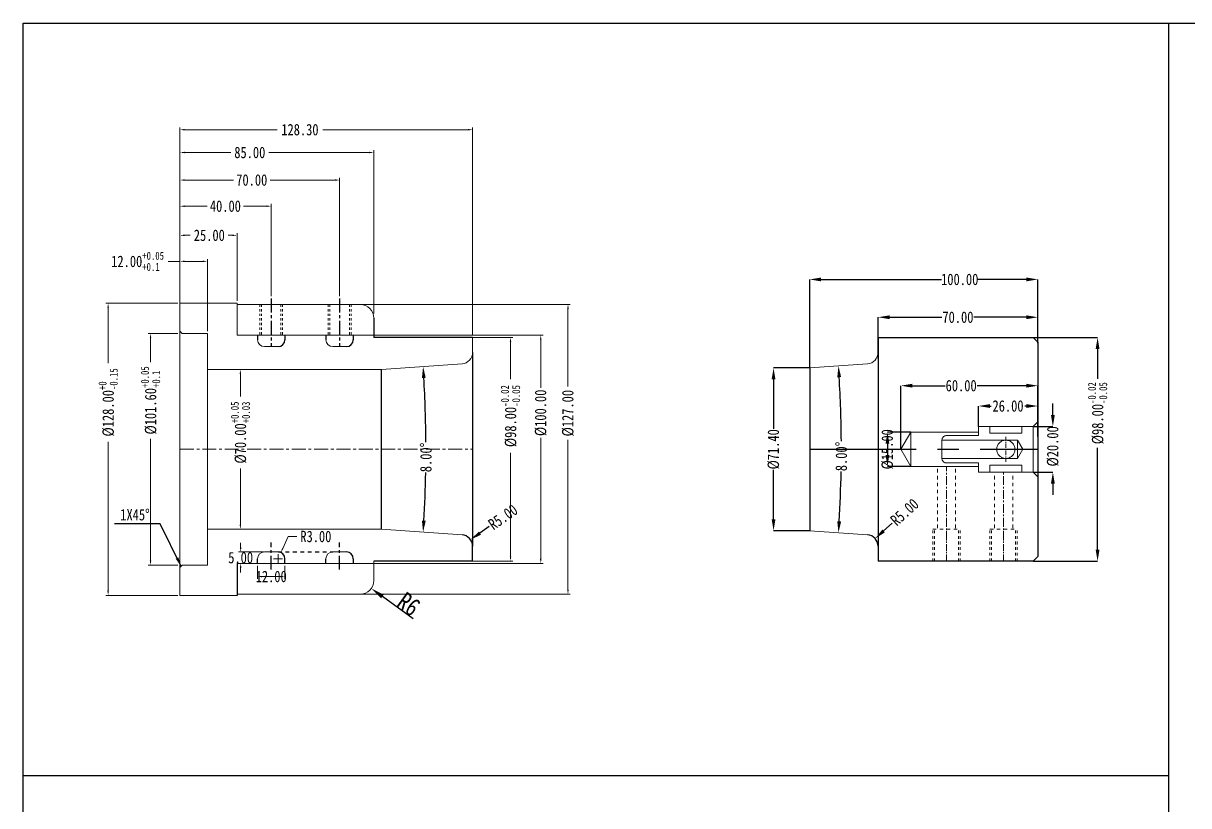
# Model space of a CAD drawing. Header units: millimetres. Extents: x -2895 to -298, y -11750 to -2997.
# Drawn here: x -2190 to -1679, y -5151 to -4808 of the extents above; entities that cross this region are included whole.
import ezdxf

# ---------------------------------------------------------------- set-up
doc = ezdxf.new("R2010")
doc.units = ezdxf.units.MM
doc.header["$LTSCALE"] = 16.335
doc.header["$PDMODE"] = 3
doc.header["$PDSIZE"] = 0.3125
for name, pattern in [('CENTER', [0.6, 0.375, -0.075, 0.075, -0.075]), ('HIDDEN', [0.2, 0.1, -0.1]), ('HIDDENX2', [0.75, 0.5, -0.25])]:
    doc.linetypes.add(name, pattern=pattern)
doc.layers.get('0').update_dxf_attribs({"linetype": 'CONTINUOUS'})
doc.layers.get('Defpoints').update_dxf_attribs({"linetype": 'CONTINUOUS'})
for name, color, linetype, lineweight in [('cool', 153, 'HIDDEN', 9), ('screw', 33, 'CONTINUOUS', 13), ('虚线', 6, 'HIDDENX2', 13)]:
    doc.layers.add(name, color=color, linetype=linetype, lineweight=lineweight)
doc.layers.add('DEFAULT_2', color=8, linetype='HIDDEN')
doc.styles.get("Standard").update_dxf_attribs({"font": 'txt', "width": 0.8})
doc.dimstyles.new('ISO-25', dxfattribs={"dimtxt": 8, "dimasz": 6, "dimexe": 0, "dimexo": 0, "dimgap": 0, "dimtad": 1, "dimdsep": 46, "dimtxsty": 'Standard', "dimcen": 0, "dimclrd": 4, "dimclre": 4, "dimclrt": 6, "dimazin": 0, "dimtfac": 1, "dimtofl": 0, "dimtmove": 0, "dimatfit": 3, "dimfxl": 0, "dimarcsym": 0})
doc.dimstyles.get("Standard").update_dxf_attribs({"dimtxt": 0.15625, "dimasz": 0.1875, "dimexe": 0.125, "dimexo": 0.0625, "dimtad": 0, "dimtih": 1, "dimtoh": 1, "dimdsep": 46, "dimtxsty": 'Standard', "dimcen": 0.09, "dimadec": 0, "dimazin": 0, "dimtp": 0.01, "dimtm": 0.01, "dimtfac": 1, "dimtofl": 0, "dimtmove": 0, "dimatfit": 3, "dimfxl": 0, "dimtolj": 1, "dimarcsym": 0})
doc.dimstyles.new('STANDARD$0', dxfattribs={"dimscale": 2, "dimtxt": 3, "dimasz": 3, "dimexe": 1.25, "dimexo": 0.625, "dimgap": 0.5, "dimtad": 0, "dimdsep": 46, "dimlunit": 6, "dimtxsty": 'Standard', "dimblk": 'CLOSEDBLANK', "dimcen": 0, "dimclrt": 2, "dimazin": 2, "dimtfac": 2, "dimtmove": 1, "dimatfit": 3, "dimfxl": 0, "dimtolj": 1, "dimtzin": 0, "dimarcsym": 0})

# ---------------------------------------------------------------- blocks, each defined once
blk = doc.blocks.new('*D1796')
at = {"color": 4, "linetype": 'Continuous', "lineweight": -2}
for p, q in [((-1815.31, -4954.61), (-1815.31, -4936.52)), ((-1810.31, -4936.52), (-1787.31, -4936.52)), ((-1750.31, -4936.52), (-1773.31, -4936.52)), ((-1745.31, -4947.88), (-1745.31, -4936.52))]:
    blk.add_line(p, q, dxfattribs=at)
at = {"color": 4}
for points in [[(-1810.31, -4935.68), (-1810.31, -4937.35), (-1815.31, -4936.52)], [(-1750.31, -4935.68), (-1750.31, -4937.35), (-1745.31, -4936.52)]]:
    blk.add_solid(points, dxfattribs=at)
at = {"layer": 'Defpoints', "color": 0}
for p in [(-1815.31, -4936.52), (-1745.31, -4947.88), (-1815.31, -4954.61)]:
    blk.add_point(p, dxfattribs=at)
at = {"color": 6, "insert": (-1780.31, -4936.52), "char_height": 5, "attachment_point": 5}
blk.add_mtext('\\A1;70.00', dxfattribs=at)
blk = doc.blocks.new('*D1797')
at = {"color": 4, "linetype": 'Continuous', "lineweight": -2}
for p, q in [((-1845.31, -4958.68), (-1845.31, -4919.94)), ((-1840.31, -4919.94), (-1787.52, -4919.94)), ((-1750.31, -4919.94), (-1771.52, -4919.94)), ((-1745.31, -4947.88), (-1745.31, -4919.94))]:
    blk.add_line(p, q, dxfattribs=at)
at = {"color": 4}
for points in [[(-1840.31, -4919.1), (-1840.31, -4920.77), (-1845.31, -4919.94)], [(-1750.31, -4919.1), (-1750.31, -4920.77), (-1745.31, -4919.94)]]:
    blk.add_solid(points, dxfattribs=at)
at = {"layer": 'Defpoints', "color": 0}
for p in [(-1845.31, -4919.94), (-1745.31, -4947.88), (-1845.31, -4958.68)]:
    blk.add_point(p, dxfattribs=at)
at = {"color": 6, "insert": (-1779.52, -4919.94), "char_height": 5, "attachment_point": 5}
blk.add_mtext('\\A1;100.00', dxfattribs=at)
blk = doc.blocks.new('*D1798')
at = {"color": 4, "linetype": 'Continuous', "lineweight": -2}
for p, q in [((-1747.31, -4945.38), (-1719.09, -4945.38)), ((-1719.09, -4950.38), (-1719.09, -4963.44)), ((-1719.09, -5038.38), (-1719.09, -4993.71)), ((-1747.31, -5043.38), (-1719.09, -5043.38))]:
    blk.add_line(p, q, dxfattribs=at)
at = {"color": 4}
for points in [[(-1719.92, -4950.38), (-1718.26, -4950.38), (-1719.09, -4945.38)], [(-1719.92, -5038.38), (-1718.26, -5038.38), (-1719.09, -5043.38)]]:
    blk.add_solid(points, dxfattribs=at)
at = {"layer": 'Defpoints', "color": 0}
for p in [(-1747.31, -4945.38), (-1747.31, -5043.38), (-1719.09, -5043.38)]:
    blk.add_point(p, dxfattribs=at)
at = {"color": 6, "insert": (-1719.09, -4978.57), "char_height": 5, "attachment_point": 5, "rotation": 90}
blk.add_mtext('\\A1;%%C98.00{\\H0.7x;\\S-0.02^ -0.05;}', dxfattribs=at)
blk = doc.blocks.new('*D1799')
at = {"color": 4, "lineweight": -2}
for p, q in [((-1771.31, -4984.38), (-1771.31, -4975.42)), ((-1766.31, -4975.42), (-1765.68, -4975.42)), ((-1750.31, -4975.42), (-1751.01, -4975.42)), ((-1745.31, -4982.38), (-1745.31, -4975.42))]:
    blk.add_line(p, q, dxfattribs=at)
at = {"color": 4}
for points in [[(-1766.31, -4974.59), (-1766.31, -4976.25), (-1771.31, -4975.42)], [(-1750.31, -4974.59), (-1750.31, -4976.25), (-1745.31, -4975.42)]]:
    blk.add_solid(points, dxfattribs=at)
at = {"layer": 'Defpoints', "color": 0}
for p in [(-1771.31, -4975.42), (-1771.31, -4984.38), (-1745.31, -4982.38)]:
    blk.add_point(p, dxfattribs=at)
at = {"color": 6, "insert": (-1758.35, -4975.42), "char_height": 5, "attachment_point": 5}
blk.add_mtext('\\A1;26.00', dxfattribs=at)
blk = doc.blocks.new('*D1800')
at = {"color": 4, "lineweight": -2}
for p, q in [((-1800.98, -4986.88), (-1811.22, -4986.88)), ((-1811.22, -4991.88), (-1811.22, -4996.88)), ((-1800.98, -5001.88), (-1811.22, -5001.88))]:
    blk.add_line(p, q, dxfattribs=at)
at = {"color": 4}
for points in [[(-1812.05, -4991.88), (-1810.39, -4991.88), (-1811.22, -4986.88)], [(-1812.05, -4996.88), (-1810.39, -4996.88), (-1811.22, -5001.88)]]:
    blk.add_solid(points, dxfattribs=at)
at = {"layer": 'Defpoints', "color": 0}
for p in [(-1800.98, -4986.88), (-1811.22, -5001.88), (-1800.98, -5001.88)]:
    blk.add_point(p, dxfattribs=at)
at = {"color": 6, "insert": (-1811.22, -4994.38), "char_height": 5, "attachment_point": 5, "rotation": 90}
blk.add_mtext('\\A1;%%c15.00', dxfattribs=at)
blk = doc.blocks.new('*D1801')
at = {"color": 4, "lineweight": -2}
for p, q in [((-1805.31, -4994.38), (-1805.31, -4966.5)), ((-1800.31, -4966.5), (-1785.9, -4966.5)), ((-1750.31, -4966.5), (-1771.9, -4966.5)), ((-1745.31, -4988.71), (-1745.31, -4966.5))]:
    blk.add_line(p, q, dxfattribs=at)
at = {"color": 4}
for points in [[(-1800.31, -4965.67), (-1800.31, -4967.34), (-1805.31, -4966.5)], [(-1750.31, -4965.67), (-1750.31, -4967.34), (-1745.31, -4966.5)]]:
    blk.add_solid(points, dxfattribs=at)
at = {"layer": 'Defpoints', "color": 0}
for p in [(-1805.31, -4966.5), (-1745.31, -4988.71), (-1805.31, -4994.38)]:
    blk.add_point(p, dxfattribs=at)
at = {"color": 6, "insert": (-1778.9, -4966.5), "char_height": 5, "attachment_point": 5}
blk.add_mtext('\\A1;60.00', dxfattribs=at)
blk = doc.blocks.new('*D1883')
at = {"color": 4, "lineweight": -2}
for p, q in [((-1738.69, -4979.38), (-1738.69, -4974.38)), ((-1747.31, -4984.38), (-1738.69, -4984.38)), ((-1747.31, -5004.38), (-1738.69, -5004.38)), ((-1738.69, -5009.38), (-1738.69, -5014.38))]:
    blk.add_line(p, q, dxfattribs=at)
at = {"color": 4}
for points in [[(-1739.52, -4979.38), (-1737.85, -4979.38), (-1738.69, -4984.38)], [(-1739.52, -5009.38), (-1737.85, -5009.38), (-1738.69, -5004.38)]]:
    blk.add_solid(points, dxfattribs=at)
at = {"layer": 'Defpoints', "color": 0}
for p in [(-1747.31, -4984.38), (-1747.31, -5004.38), (-1738.69, -5004.38)]:
    blk.add_point(p, dxfattribs=at)
at = {"color": 6, "insert": (-1738.69, -4993.09), "char_height": 5, "attachment_point": 5, "rotation": 90}
blk.add_mtext('\\A1;%%c20.00', dxfattribs=at)
blk = doc.blocks.new('*D1802')
at = {"color": 1, "lineweight": 0}
for p, q in [((-2122.39, -4943.58), (-2135.3, -4943.58)), ((-2122.39, -5045.18), (-2135.3, -5045.18))]:
    blk.add_line(p, q, dxfattribs=at)
at = {"color": 0, "lineweight": 0}
for p, q in [((-2134.3, -4945.58), (-2134.3, -4956.14)), ((-2134.3, -5043.18), (-2134.3, -4989.74))]:
    blk.add_line(p, q, dxfattribs=at)
at = {"color": 0}
for points in [[(-2134.64, -4945.58), (-2133.97, -4945.58), (-2134.3, -4943.58)], [(-2134.64, -5043.18), (-2133.97, -5043.18), (-2134.3, -5045.18)]]:
    blk.add_solid(points, dxfattribs=at)
at = {"layer": 'Defpoints', "color": 0}
for p in [(-2121.39, -4943.58), (-2134.3, -5045.18), (-2121.39, -5045.18)]:
    blk.add_point(p, dxfattribs=at)
at = {"color": 0, "lineweight": 0, "insert": (-2134.3, -4972.94), "char_height": 5, "attachment_point": 5, "rotation": 90}
blk.add_mtext('\\A1;%%C101.60{\\H0.7x;\\S+0.05^ +0.1;}', dxfattribs=at)
blk = doc.blocks.new('*D1803')
at = {"color": 0, "lineweight": 0}
for p, q in [((-2121.39, -4912.01), (-2126.51, -4912.01)), ((-2111.39, -4912.01), (-2119.39, -4912.01))]:
    blk.add_line(p, q, dxfattribs=at)
at = {"color": 1, "lineweight": 0}
for p, q in [((-2121.39, -4934.38), (-2121.39, -4911.01)), ((-2109.39, -4942.58), (-2109.39, -4911.01))]:
    blk.add_line(p, q, dxfattribs=at)
at = {"color": 0}
for points in [[(-2119.39, -4911.68), (-2119.39, -4912.35), (-2121.39, -4912.01)], [(-2111.39, -4911.68), (-2111.39, -4912.35), (-2109.39, -4912.01)]]:
    blk.add_solid(points, dxfattribs=at)
at = {"layer": 'Defpoints', "color": 0}
for p in [(-2109.39, -4912.01), (-2121.39, -4935.38), (-2109.39, -4943.58)]:
    blk.add_point(p, dxfattribs=at)
at = {"color": 0, "lineweight": 0, "insert": (-2139.97, -4912.01), "char_height": 5, "attachment_point": 5}
blk.add_mtext('\\A1;12.00{\\H0.7x;\\S+0.05^ +0.1;}', dxfattribs=at)
blk = doc.blocks.new('*D1804')
at = {"color": 1, "lineweight": 0}
for p, q in [((-2121.39, -4934.38), (-2121.39, -4875.39)), ((-2051.39, -4927.3), (-2051.39, -4875.39))]:
    blk.add_line(p, q, dxfattribs=at)
at = {"color": 0, "lineweight": 0}
for p, q in [((-2119.39, -4876.39), (-2097.92, -4876.39)), ((-2053.39, -4876.39), (-2081.92, -4876.39))]:
    blk.add_line(p, q, dxfattribs=at)
at = {"color": 0}
for points in [[(-2119.39, -4876.05), (-2119.39, -4876.72), (-2121.39, -4876.39)], [(-2053.39, -4876.05), (-2053.39, -4876.72), (-2051.39, -4876.39)]]:
    blk.add_solid(points, dxfattribs=at)
at = {"layer": 'Defpoints', "color": 0}
for p in [(-2051.39, -4876.39), (-2051.39, -4928.3), (-2121.39, -4935.38)]:
    blk.add_point(p, dxfattribs=at)
at = {"color": 0, "lineweight": 0, "insert": (-2089.92, -4876.39), "char_height": 5, "attachment_point": 5}
blk.add_mtext('\\A1;70.00', dxfattribs=at)
blk = doc.blocks.new('*D1805')
at = {"color": 1, "lineweight": 0}
for p, q in [((-2122.39, -4930.38), (-2153.9, -4930.38)), ((-2122.39, -5058.38), (-2153.9, -5058.38))]:
    blk.add_line(p, q, dxfattribs=at)
at = {"color": 0, "lineweight": 0}
for p, q in [((-2152.9, -4932.38), (-2152.9, -4956.6)), ((-2152.9, -5056.38), (-2152.9, -4991.06))]:
    blk.add_line(p, q, dxfattribs=at)
at = {"color": 0}
for points in [[(-2153.23, -4932.38), (-2152.56, -4932.38), (-2152.9, -4930.38)], [(-2153.23, -5056.38), (-2152.56, -5056.38), (-2152.9, -5058.38)]]:
    blk.add_solid(points, dxfattribs=at)
at = {"layer": 'Defpoints', "color": 0}
for p in [(-2121.39, -4930.38), (-2152.9, -5058.38), (-2121.39, -5058.38)]:
    blk.add_point(p, dxfattribs=at)
at = {"color": 0, "lineweight": 0, "insert": (-2152.9, -4973.83), "char_height": 5, "attachment_point": 5, "rotation": 90}
blk.add_mtext('\\A1;%%C128.00{\\H0.7x;\\S+0^ -0.15;}', dxfattribs=at)
blk = doc.blocks.new('*D1806')
at = {"color": 1, "lineweight": 0}
for p, q in [((-2108.39, -4959.38), (-2093.92, -4959.38)), ((-2108.39, -5029.38), (-2093.92, -5029.38))]:
    blk.add_line(p, q, dxfattribs=at)
at = {"color": 0, "lineweight": 0}
for p, q in [((-2094.92, -4961.38), (-2094.92, -4971.24)), ((-2094.92, -5027.38), (-2094.92, -5002.84))]:
    blk.add_line(p, q, dxfattribs=at)
at = {"color": 0}
for points in [[(-2095.26, -4961.38), (-2094.59, -4961.38), (-2094.92, -4959.38)], [(-2095.26, -5027.38), (-2094.59, -5027.38), (-2094.92, -5029.38)]]:
    blk.add_solid(points, dxfattribs=at)
at = {"layer": 'Defpoints', "color": 0}
for p in [(-2109.39, -4959.38), (-2109.39, -5029.38), (-2094.92, -5029.38)]:
    blk.add_point(p, dxfattribs=at)
at = {"color": 0, "lineweight": 0, "insert": (-2094.92, -4987.04), "char_height": 5, "attachment_point": 5, "rotation": 90}
blk.add_mtext('\\A1;%%C70.00{\\H0.7x;\\S+0.05^ +0.03;}', dxfattribs=at)
blk = doc.blocks.new('*D1807')
at = {"color": 1, "lineweight": 0}
for p, q in [((-2087.39, -5045.38), (-2087.39, -5051.15)), ((-2075.39, -5045.38), (-2075.39, -5051.15))]:
    blk.add_line(p, q, dxfattribs=at)
at = {"color": 0, "lineweight": 0}
blk.add_line((-2085.39, -5050.15), (-2077.39, -5050.15), dxfattribs=at)
at = {"color": 0}
for points in [[(-2085.39, -5049.82), (-2085.39, -5050.49), (-2087.39, -5050.15)], [(-2077.39, -5049.82), (-2077.39, -5050.49), (-2075.39, -5050.15)]]:
    blk.add_solid(points, dxfattribs=at)
at = {"layer": 'Defpoints', "color": 0}
for p in [(-2087.39, -5044.38), (-2075.39, -5044.38), (-2075.39, -5050.15)]:
    blk.add_point(p, dxfattribs=at)
at = {"color": 0, "lineweight": 0, "insert": (-2081.39, -5050.15), "char_height": 5, "attachment_point": 5}
blk.add_mtext('\\A1;12.00', dxfattribs=at)
blk = doc.blocks.new('*D1808')
at = {"color": 0, "lineweight": 0}
for p, q in [((-2073.98, -5032.61), (-2076.33, -5037.83)), ((-2070.15, -5032.61), (-2073.98, -5032.61))]:
    blk.add_line(p, q, dxfattribs=at)
at = {"color": 1, "lineweight": 0}
for p, q in [((-2080.39, -5042.38), (-2076.39, -5042.38)), ((-2078.39, -5044.38), (-2078.39, -5040.38))]:
    blk.add_line(p, q, dxfattribs=at)
at = {"color": 0}
blk.add_solid([(-2076.64, -5037.69), (-2076.03, -5037.96), (-2077.16, -5039.65)], dxfattribs=at)
at = {"layer": 'Defpoints', "color": 0}
for p in [(-2078.39, -5042.38), (-2077.16, -5039.65)]:
    blk.add_point(p, dxfattribs=at)
at = {"color": 0, "lineweight": 0, "insert": (-2061.82, -5032.61), "char_height": 5, "attachment_point": 5}
blk.add_mtext('\\A1;R3.00', dxfattribs=at)
blk = doc.blocks.new('*D1885')
at = {"color": 1, "lineweight": 0}
for p, q in [((-2121.39, -4934.38), (-2121.39, -4899.61)), ((-2096.39, -4929.38), (-2096.39, -4899.61))]:
    blk.add_line(p, q, dxfattribs=at)
at = {"color": 0, "lineweight": 0}
for p, q in [((-2119.39, -4900.61), (-2116.86, -4900.61)), ((-2098.39, -4900.61), (-2100.2, -4900.61))]:
    blk.add_line(p, q, dxfattribs=at)
at = {"color": 0}
for points in [[(-2119.39, -4900.28), (-2119.39, -4900.95), (-2121.39, -4900.61)], [(-2098.39, -4900.28), (-2098.39, -4900.95), (-2096.39, -4900.61)]]:
    blk.add_solid(points, dxfattribs=at)
at = {"layer": 'Defpoints', "color": 0}
for p in [(-2121.39, -4900.61), (-2096.39, -4930.38), (-2121.39, -4935.38)]:
    blk.add_point(p, dxfattribs=at)
at = {"color": 0, "lineweight": 0, "insert": (-2108.53, -4900.61), "char_height": 5, "attachment_point": 5}
blk.add_mtext('\\A1;25.00', dxfattribs=at)
blk = doc.blocks.new('*D1886')
at = {"color": 1, "lineweight": 0}
for p, q in [((-2121.39, -4918.7), (-2121.39, -4886.85)), ((-2081.39, -4927.3), (-2081.39, -4886.85))]:
    blk.add_line(p, q, dxfattribs=at)
at = {"color": 0, "lineweight": 0}
for p, q in [((-2119.39, -4887.85), (-2109.48, -4887.85)), ((-2083.39, -4887.85), (-2093.48, -4887.85))]:
    blk.add_line(p, q, dxfattribs=at)
at = {"color": 0}
for points in [[(-2119.39, -4887.52), (-2119.39, -4888.18), (-2121.39, -4887.85)], [(-2083.39, -4887.52), (-2083.39, -4888.18), (-2081.39, -4887.85)]]:
    blk.add_solid(points, dxfattribs=at)
at = {"layer": 'Defpoints', "color": 0}
for p in [(-2121.39, -4887.85), (-2121.39, -4919.7), (-2081.39, -4928.3)]:
    blk.add_point(p, dxfattribs=at)
at = {"color": 0, "lineweight": 0, "insert": (-2101.48, -4887.85), "char_height": 5, "attachment_point": 5}
blk.add_mtext('\\A1;40.00', dxfattribs=at)
blk = doc.blocks.new('*D1809')
at = {"color": 1, "lineweight": 0}
for p, q in [((-2045.39, -4930.88), (-1950.28, -4930.88)), ((-2045.39, -5057.88), (-1950.28, -5057.88))]:
    blk.add_line(p, q, dxfattribs=at)
at = {"color": 0, "lineweight": 0}
for p, q in [((-1951.28, -4932.88), (-1951.28, -4966.88)), ((-1951.28, -5055.88), (-1951.28, -4990.22))]:
    blk.add_line(p, q, dxfattribs=at)
at = {"color": 0}
for points in [[(-1951.61, -4932.88), (-1950.94, -4932.88), (-1951.28, -4930.88)], [(-1951.61, -5055.88), (-1950.94, -5055.88), (-1951.28, -5057.88)]]:
    blk.add_solid(points, dxfattribs=at)
at = {"layer": 'Defpoints', "color": 0}
for p in [(-2046.39, -4930.88), (-2046.39, -5057.88), (-1951.28, -5057.88)]:
    blk.add_point(p, dxfattribs=at)
at = {"color": 0, "lineweight": 0, "insert": (-1951.28, -4978.55), "char_height": 5, "attachment_point": 5, "rotation": 90}
blk.add_mtext('\\A1;%%c127.00', dxfattribs=at)
blk = doc.blocks.new('*D1810')
at = {"color": 0, "lineweight": 0}
for p, q in [((-2094.79, -5037.38), (-2094.79, -5035.38)), ((-2094.79, -5046.38), (-2094.79, -5048.38))]:
    blk.add_line(p, q, dxfattribs=at)
at = {"color": 1, "lineweight": 0}
for p, q in [((-2084.82, -5039.38), (-2095.79, -5039.38)), ((-2084.82, -5044.38), (-2095.79, -5044.38))]:
    blk.add_line(p, q, dxfattribs=at)
at = {"color": 0}
for points in [[(-2095.12, -5037.38), (-2094.45, -5037.38), (-2094.79, -5039.38)], [(-2095.12, -5046.38), (-2094.45, -5046.38), (-2094.79, -5044.38)]]:
    blk.add_solid(points, dxfattribs=at)
at = {"layer": 'Defpoints', "color": 0}
for p in [(-2083.82, -5039.38), (-2094.79, -5044.38), (-2083.82, -5044.38)]:
    blk.add_point(p, dxfattribs=at)
at = {"color": 0, "lineweight": 0, "insert": (-2094.79, -5041.88), "char_height": 5, "attachment_point": 5}
blk.add_mtext('\\A1;5.00', dxfattribs=at)
blk = doc.blocks.new('*D1811')
at = {"color": 1, "lineweight": 0}
for p, q in [((-1997.24, -4945.38), (-1975.48, -4945.38)), ((-1999.26, -5043.38), (-1975.48, -5043.38))]:
    blk.add_line(p, q, dxfattribs=at)
at = {"color": 0, "lineweight": 0}
for p, q in [((-1976.48, -4947.38), (-1976.48, -4963.71)), ((-1976.48, -5041.38), (-1976.48, -4995.97))]:
    blk.add_line(p, q, dxfattribs=at)
at = {"color": 0}
for points in [[(-1976.81, -4947.38), (-1976.14, -4947.38), (-1976.48, -4945.38)], [(-1976.81, -5041.38), (-1976.14, -5041.38), (-1976.48, -5043.38)]]:
    blk.add_solid(points, dxfattribs=at)
at = {"layer": 'Defpoints', "color": 0}
for p in [(-1998.24, -4945.38), (-2000.26, -5043.38), (-1976.48, -5043.38)]:
    blk.add_point(p, dxfattribs=at)
at = {"color": 0, "lineweight": 0, "insert": (-1976.48, -4979.84), "char_height": 5, "attachment_point": 5, "rotation": 90}
blk.add_mtext('\\A1;%%C98.00{\\H0.7x;\\S-0.02^ -0.05;}', dxfattribs=at)
blk = doc.blocks.new('*D1812')
at = {"color": 1, "lineweight": 0}
for p, q in [((-2121.39, -4934.38), (-2121.39, -4853.33)), ((-1993.09, -4944.29), (-1993.09, -4853.33))]:
    blk.add_line(p, q, dxfattribs=at)
at = {"color": 0, "lineweight": 0}
for p, q in [((-2119.39, -4854.33), (-2078.8, -4854.33)), ((-1995.09, -4854.33), (-2058.8, -4854.33))]:
    blk.add_line(p, q, dxfattribs=at)
at = {"color": 0}
for points in [[(-2119.39, -4853.99), (-2119.39, -4854.66), (-2121.39, -4854.33)], [(-1995.09, -4853.99), (-1995.09, -4854.66), (-1993.09, -4854.33)]]:
    blk.add_solid(points, dxfattribs=at)
at = {"layer": 'Defpoints', "color": 0}
for p in [(-1993.09, -4854.33), (-2121.39, -4935.38), (-1993.09, -4945.29)]:
    blk.add_point(p, dxfattribs=at)
at = {"color": 0, "lineweight": 0, "insert": (-2068.8, -4854.33), "char_height": 5, "attachment_point": 5}
blk.add_mtext('\\A1;128.30', dxfattribs=at)
blk = doc.blocks.new('*D1813')
at = {"color": 1, "lineweight": 0}
for p, q in [((-2040.39, -4944.38), (-1962.21, -4944.38)), ((-2040.39, -5044.38), (-1962.21, -5044.38))]:
    blk.add_line(p, q, dxfattribs=at)
at = {"color": 0, "lineweight": 0}
for p, q in [((-1963.21, -4946.38), (-1963.21, -4967.41)), ((-1963.21, -5042.38), (-1963.21, -4989.41))]:
    blk.add_line(p, q, dxfattribs=at)
at = {"color": 0}
for points in [[(-1963.55, -4946.38), (-1962.88, -4946.38), (-1963.21, -4944.38)], [(-1963.55, -5042.38), (-1962.88, -5042.38), (-1963.21, -5044.38)]]:
    blk.add_solid(points, dxfattribs=at)
at = {"layer": 'Defpoints', "color": 0}
for p in [(-2041.39, -4944.38), (-2041.39, -5044.38), (-1963.21, -5044.38)]:
    blk.add_point(p, dxfattribs=at)
at = {"color": 0, "lineweight": 0, "insert": (-1963.21, -4978.41), "char_height": 5, "attachment_point": 5, "rotation": 90}
blk.add_mtext('\\A1;%%c100.00', dxfattribs=at)
blk = doc.blocks.new('*D1814')
at = {"color": 1, "lineweight": 0}
for p, q in [((-2121.39, -4872.22), (-2121.39, -4863.32)), ((-2036.39, -4934.88), (-2036.39, -4863.32))]:
    blk.add_line(p, q, dxfattribs=at)
at = {"color": 0, "lineweight": 0}
for p, q in [((-2119.39, -4864.32), (-2099.11, -4864.32)), ((-2038.39, -4864.32), (-2082.45, -4864.32))]:
    blk.add_line(p, q, dxfattribs=at)
at = {"color": 0}
for points in [[(-2119.39, -4863.98), (-2119.39, -4864.65), (-2121.39, -4864.32)], [(-2038.39, -4863.98), (-2038.39, -4864.65), (-2036.39, -4864.32)]]:
    blk.add_solid(points, dxfattribs=at)
at = {"layer": 'Defpoints', "color": 0}
for p in [(-2121.39, -4864.32), (-2121.39, -4873.22), (-2036.39, -4935.88)]:
    blk.add_point(p, dxfattribs=at)
at = {"color": 0, "lineweight": 0, "insert": (-2090.78, -4864.32), "char_height": 5, "attachment_point": 5}
blk.add_mtext('\\A1;85.00', dxfattribs=at)
blk = doc.blocks.new('*D1815')
at = {"color": 4, "linetype": 'Continuous', "lineweight": -2}
for p, q in [((-1845.31, -4958.68), (-1861.15, -4958.68)), ((-1861.15, -4963.68), (-1861.15, -4985.38)), ((-1861.15, -5025.08), (-1861.15, -5003.38)), ((-1845.31, -5030.08), (-1861.15, -5030.08))]:
    blk.add_line(p, q, dxfattribs=at)
at = {"color": 4}
for points in [[(-1861.98, -4963.68), (-1860.32, -4963.68), (-1861.15, -4958.68)], [(-1861.98, -5025.08), (-1860.32, -5025.08), (-1861.15, -5030.08)]]:
    blk.add_solid(points, dxfattribs=at)
at = {"layer": 'Defpoints', "color": 0}
for p in [(-1845.31, -4958.68), (-1861.15, -5030.08), (-1845.31, -5030.08)]:
    blk.add_point(p, dxfattribs=at)
at = {"color": 6, "insert": (-1861.15, -4994.38), "char_height": 5, "attachment_point": 5, "rotation": 90}
blk.add_mtext('\\A1;%%c71.40', dxfattribs=at)
blk = doc.blocks.new('*D1887')
at = {"color": 4, "lineweight": -2}
for start, end in [(0.3409, 3.4492), (356.5508, 358.8719)]:
    blk.add_arc((-2533.61, -4994.38), 520.07, start, end, dxfattribs=at)
at = {"color": 4}
for points in [[(-2015.31, -4963.15), (-2013.65, -4963.04), (-2014.81, -4958.11)], [(-2013.65, -5025.73), (-2015.31, -5025.62), (-2014.81, -5030.66)]]:
    blk.add_solid(points, dxfattribs=at)
at = {"layer": 'Defpoints', "color": 0}
for p in [(-2033.09, -4959.38), (-1997.74, -4956.91), (-2013.68, -4982.28), (-2033.09, -5029.38), (-1997.74, -5031.86)]:
    blk.add_point(p, dxfattribs=at)
at = {"color": 6, "insert": (-2013.55, -4997.96), "char_height": 5, "attachment_point": 5, "rotation": 89.6064}
blk.add_mtext('\\A1;8.00°', dxfattribs=at)
blk = doc.blocks.new('*D1888')
at = {"color": 4, "lineweight": -2}
for start, end in [(0.386, 3.4537), (356.5463, 358.9293)]:
    blk.add_arc((-2355.84, -4994.38), 524.42, start, end, dxfattribs=at)
at = {"color": 4}
for points in [[(-1833.2, -4962.85), (-1831.53, -4962.74), (-1832.69, -4957.8)], [(-1831.53, -5026.03), (-1833.2, -5025.92), (-1832.69, -5030.97)]]:
    blk.add_solid(points, dxfattribs=at)
at = {"layer": 'Defpoints', "color": 0}
for p in [(-1845.31, -4958.68), (-1819.97, -4956.91), (-1831.56, -4982.18), (-1845.31, -5030.08), (-1819.97, -5031.86)]:
    blk.add_point(p, dxfattribs=at)
at = {"color": 6, "insert": (-1831.42, -4997.52), "char_height": 5, "attachment_point": 5, "rotation": 89.6577}
blk.add_mtext('\\A1;8.00°', dxfattribs=at)
blk = doc.blocks.new('*D1889')
at = {"color": 4, "lineweight": -2}
blk.add_line((-1809.17, -5026.81), (-1812.88, -5030.15), dxfattribs=at)
at = {"color": 4}
blk.add_solid([(-1813.44, -5029.53), (-1812.32, -5030.77), (-1816.6, -5033.5)], dxfattribs=at)
at = {"layer": 'Defpoints', "color": 0}
for p in [(-1820.31, -5036.84), (-1816.6, -5033.5)]:
    blk.add_point(p, dxfattribs=at)
at = {"color": 6, "insert": (-1803.71, -5021.9), "char_height": 5, "attachment_point": 5, "rotation": 41.9865}
blk.add_mtext('\\A1;R5.00', dxfattribs=at)
blk = doc.blocks.new('*D1898')
at = {"color": 4, "lineweight": -2}
blk.add_line((-1985.78, -5028.27), (-1989.89, -5031.13), dxfattribs=at)
at = {"color": 4}
blk.add_solid([(-1990.36, -5030.44), (-1989.41, -5031.81), (-1993.99, -5033.98)], dxfattribs=at)
at = {"layer": 'Defpoints', "color": 0}
for p in [(-1998.09, -5036.84), (-1993.99, -5033.98)]:
    blk.add_point(p, dxfattribs=at)
at = {"color": 6, "insert": (-1979.77, -5024.07), "char_height": 5, "attachment_point": 5, "rotation": 34.878}
blk.add_mtext('\\A1;R5.00', dxfattribs=at)
blk = doc.blocks.new('*D1912')
at = {"color": 4, "lineweight": -2}
blk.add_line((-2019.13, -5068.64), (-2032.65, -5058.9), dxfattribs=at)
at = {"color": 4}
blk.add_solid([(-2032.07, -5058.09), (-2033.24, -5059.71), (-2037.52, -5055.39)], dxfattribs=at)
at = {"layer": 'Defpoints', "color": 0}
for p in [(-2042.39, -5051.88), (-2037.52, -5055.39)]:
    blk.add_point(p, dxfattribs=at)
at = {"color": 6, "insert": (-2021.12, -5062.27), "char_height": 8, "attachment_point": 5, "rotation": 324.2404}
blk.add_mtext('R6', dxfattribs=at)

msp = doc.modelspace()

# ---------------------------------------------------------------- linework, layer by layer
at = {"ltscale": 0.5}
for p, q in [((-1687.958, -4807.703), (-1687.958, -5493.416)), ((-1993.091, -5043.384), (-1993.091, -5036.844)), ((-2190.081, -5137.328), (-1687.958, -5137.328))]:
    msp.add_line(p, q, dxfattribs=at)
at = {"lineweight": 0}
for p, q in [((-2121.391, -4930.384), (-2096.391, -4930.384)), ((-2121.391, -4930.384), (-2121.391, -4942.584)), ((-2096.391, -4930.384), (-2096.391, -4944.384)), ((-2096.391, -4930.884), (-2042.391, -4930.884)), ((-2121.391, -4942.584), (-2120.391, -4943.584)), ((-2121.391, -4942.584), (-2121.391, -5058.384)), ((-2109.391, -4943.584), (-2120.391, -4943.584)), ((-2109.391, -4943.584), (-2109.391, -4964.384)), ((-2096.391, -4944.384), (-2036.391, -4944.384)), ((-1993.091, -4945.384), (-1993.091, -4951.924)), ((-2084.391, -4949.384), (-2078.391, -4949.384)), ((-2054.391, -4949.384), (-2048.391, -4949.384)), ((-2109.391, -4959.384), (-2033.091, -4959.384)), ((-2033.091, -4959.384), (-1997.742, -4956.912)), ((-1845.315, -4958.685), (-1819.966, -4956.912)), ((-2109.391, -4964.384), (-2109.391, -5024.384)), ((-2109.391, -5045.184), (-2109.391, -5024.384)), ((-2109.391, -5029.384), (-2033.091, -5029.384)), ((-2033.091, -5029.384), (-1997.742, -5031.856)), ((-1845.315, -5030.083), (-1819.966, -5031.856)), ((-2084.391, -5039.384), (-2078.391, -5039.384)), ((-2054.391, -5039.384), (-2048.391, -5039.384)), ((-2120.391, -5045.184), (-2121.391, -5046.184)), ((-2121.391, -5046.184), (-2121.391, -5053.384)), ((-2109.391, -5045.184), (-2120.391, -5045.184)), ((-2096.391, -5044.384), (-2036.391, -5044.384)), ((-2036.391, -5043.384), (-2036.391, -5051.884)), ((-2096.391, -5057.884), (-2042.391, -5057.884)), ((-2121.391, -5058.384), (-2096.391, -5058.384))]:
    msp.add_line(p, q, dxfattribs=at)
at = {"color": 1, "linetype": 'CENTER'}
for p, q in [((-2081.391, -4928.302), (-2081.391, -4949.384)), ((-2051.391, -4928.302), (-2051.391, -4949.384)), ((-2081.391, -5047.129), (-2081.391, -5035.153)), ((-2051.391, -5047.129), (-2051.391, -5035.153))]:
    msp.add_line(p, q, dxfattribs=at)
for p, q in [((-2036.391, -4936.884), (-2036.391, -4945.384)), ((-2087.391, -4944.384), (-2087.391, -4946.384)), ((-2075.391, -4944.384), (-2075.391, -4946.384)), ((-2057.391, -4944.384), (-2057.391, -4946.384)), ((-2045.391, -4944.384), (-2045.391, -4946.384)), ((-1993.091, -4945.384), (-2036.391, -4945.384)), ((-1815.315, -4945.383), (-1815.315, -5043.384)), ((-1815.315, -4945.383), (-1747.315, -4945.384)), ((-1747.315, -4945.384), (-1745.315, -4947.384)), ((-1745.315, -4947.384), (-1745.315, -5041.384)), ((-1993.091, -4951.924), (-1993.091, -5036.844)), ((-2033.091, -5029.384), (-2033.091, -4959.384)), ((-1845.315, -4958.685), (-1845.315, -5030.083)), ((-2087.391, -5044.384), (-2087.391, -5042.384)), ((-2075.391, -5044.384), (-2075.391, -5042.384)), ((-2057.391, -5044.384), (-2057.391, -5042.384)), ((-2045.391, -5042.384), (-2045.391, -5044.384)), ((-1745.315, -5041.384), (-1747.315, -5043.384)), ((-2096.391, -5044.384), (-2096.391, -5058.384)), ((-1993.091, -5043.384), (-2036.391, -5043.384)), ((-1747.315, -5043.383), (-1815.315, -5043.384))]:
    msp.add_line(p, q)
at = {"color": 1, "linetype": 'CENTER', "lineweight": 0}
msp.add_line((-2121.391, -4994.384), (-1993.091, -4994.384), dxfattribs=at)
at = {"color": 1, "linetype": 'CENTER', "ltscale": 7.62}
msp.add_line((-1845.315, -4994.384), (-1745.315, -4994.384), dxfattribs=at)
at = {"ltscale": 0.5}
msp.add_lwpolyline([(-2190.081, -4807.703), (-1308.392, -4807.703), (-1308.392, -5493.416), (-2190.081, -5493.416)], close=True, dxfattribs=at)
at = {"lineweight": 0}
for centre, radius, start, end in [((-2042.391, -4936.884), 6, 0, 90), ((-2084.391, -4946.384), 3, 180, 270), ((-2054.391, -4946.384), 3, 180, 270), ((-1998.091, -4951.924), 5, 274, 0), ((-1820.315, -4951.924), 5, 274, 0), ((-2084.391, -5042.384), 3, 90, 180), ((-2054.391, -5042.384), 3, 90, 180), ((-2042.391, -5051.884), 6, 270, 0)]:
    msp.add_arc(centre, radius, start, end, dxfattribs=at)
for centre, start, end in [((-2078.391, -4946.384), 270, 0), ((-2048.391, -4946.384), 270, 0), ((-2078.391, -5042.384), 0, 90), ((-2048.391, -5042.384), 0, 90)]:
    msp.add_arc(centre, 3, start, end)
at = {"ltscale": 0.5}
for centre in [(-1998.091, -5036.844), (-1820.315, -5036.843)]:
    msp.add_arc(centre, 5, 0, 86, dxfattribs=at)
at = {"layer": 'cool', "ltscale": 0.932966}
for p, q in [((-1789.315, -5028.884), (-1789.315, -5001.884)), ((-1781.315, -5028.884), (-1781.315, -5001.884)), ((-1764.315, -5028.884), (-1764.315, -5004.384)), ((-1756.315, -5028.884), (-1756.315, -5004.384)), ((-1791.315, -5029.384), (-1779.315, -5029.384)), ((-1766.315, -5029.384), (-1754.315, -5029.384))]:
    msp.add_line(p, q, dxfattribs=at)
at = {"layer": 'cool', "color": 1, "linetype": 'CENTER', "ltscale": 0.621977}
for p, q in [((-1785.315, -5034.384), (-1785.315, -5001.884)), ((-1760.315, -5034.384), (-1760.315, -5004.384))]:
    msp.add_line(p, q, dxfattribs=at)
at = {"layer": 'DEFAULT_2', "color": 8, "linetype": 'HIDDEN'}
msp.add_line((-2078.391, -5039.384), (-2054.391, -5039.384), dxfattribs=at)
at = {"layer": 'screw', "color": 92, "linetype": 'HIDDEN', "ltscale": 0.621977}
for p, q in [((-2086.391, -4930.884), (-2086.391, -4944.384)), ((-2076.391, -4930.884), (-2076.391, -4944.384)), ((-2056.391, -4930.884), (-2056.391, -4944.384)), ((-2046.391, -4930.884), (-2046.391, -4944.384))]:
    msp.add_line(p, q, dxfattribs=at)
at = {"layer": 'screw', "linetype": 'HIDDEN', "ltscale": 0.621977}
for p, q in [((-2085.641, -4930.884), (-2085.641, -4944.384)), ((-2077.141, -4930.884), (-2077.141, -4944.384)), ((-2055.641, -4930.884), (-2055.641, -4944.384)), ((-2047.141, -4930.884), (-2047.141, -4944.384))]:
    msp.add_line(p, q, dxfattribs=at)
at = {"layer": 'screw', "color": 92, "linetype": 'HIDDEN', "ltscale": 0.746373}
for p, q in [((-1791.315, -5043.384), (-1791.315, -5029.384)), ((-1779.315, -5043.384), (-1779.315, -5029.384)), ((-1766.315, -5043.384), (-1766.315, -5029.384)), ((-1754.315, -5043.383), (-1754.315, -5029.384))]:
    msp.add_line(p, q, dxfattribs=at)
at = {"layer": 'screw', "linetype": 'HIDDEN', "ltscale": 0.746373}
for p, q in [((-1790.565, -5043.384), (-1790.565, -5029.384)), ((-1780.065, -5043.384), (-1780.065, -5029.384)), ((-1765.565, -5043.384), (-1765.565, -5029.384)), ((-1755.065, -5043.383), (-1755.065, -5029.384))]:
    msp.add_line(p, q, dxfattribs=at)
at = {"layer": 'screw', "color": 1, "linetype": 'CENTER', "ltscale": 0.466483}
for p, q in [((-1785.315, -5043.384), (-1785.315, -5029.384)), ((-1760.315, -5043.383), (-1760.315, -5029.384))]:
    msp.add_line(p, q, dxfattribs=at)
at = {"layer": '虚线', "ltscale": 10}
for p, q in [((-1771.315, -4984.384), (-1771.315, -4988.384)), ((-1747.315, -4984.384), (-1771.315, -4984.384)), ((-1766.315, -4984.384), (-1766.315, -4987.384)), ((-1752.315, -4984.384), (-1752.315, -4987.384)), ((-1747.315, -4984.384), (-1745.315, -4982.384)), ((-1747.315, -4984.384), (-1747.315, -5004.384)), ((-1805.315, -4994.384), (-1800.985, -4986.884)), ((-1771.315, -4986.884), (-1800.985, -4986.884)), ((-1800.985, -4986.884), (-1800.985, -5001.884)), ((-1787.315, -4990.384), (-1754.19, -4990.384)), ((-1787.315, -4998.384), (-1787.315, -4990.384)), ((-1771.315, -4988.384), (-1785.315, -4988.384)), ((-1752.315, -4987.384), (-1766.315, -4987.384)), ((-1754.193, -4990.384), (-1754.211, -4998.38)), ((-1751.893, -4994.366), (-1754.193, -4990.384)), ((-1805.315, -4994.384), (-1800.985, -5001.884)), ((-1751.893, -4994.366), (-1754.213, -4998.384)), ((-1771.315, -5001.884), (-1800.985, -5001.884)), ((-1787.315, -4998.384), (-1754.213, -4998.384)), ((-1771.315, -5000.384), (-1785.315, -5000.384)), ((-1771.315, -5004.384), (-1771.315, -5000.384)), ((-1766.315, -5004.384), (-1766.315, -5001.384)), ((-1752.315, -5001.384), (-1766.315, -5001.384)), ((-1752.315, -5004.384), (-1752.315, -5001.384)), ((-1747.315, -5004.384), (-1771.315, -5004.384)), ((-1747.315, -5004.384), (-1745.315, -5006.384))]:
    msp.add_line(p, q, dxfattribs=at)
at = {"layer": '虚线', "color": 1, "linetype": 'CENTER', "ltscale": 0.310989}
for p, q in [((-1759.315, -4999.884), (-1759.315, -4988.884)), ((-1764.815, -4994.384), (-1753.815, -4994.384))]:
    msp.add_line(p, q, dxfattribs=at)
at = {"layer": '虚线', "ltscale": 10}
msp.add_circle((-1759.315, -4994.384), 4, dxfattribs=at)
for centre, start, end in [((-1785.315, -4990.384), 90, 180), ((-1785.315, -4998.384), 180, 270)]:
    msp.add_arc(centre, 2, start, end, dxfattribs=at)

# ---------------------------------------------------------------- texts
at = {"insert": (-2147.559, -5020.541), "char_height": 5, "width": 18.00079, "attachment_point": 1}
msp.add_mtext('{\\fSimSun|b0|i0|c134|p2;1X45%%D}', dxfattribs=at)

# ---------------------------------------------------------------- dimensions: what is measured, and where the dimension line sits
at = {"lineweight": 0}
for base, p1, p2, dimstyle, override, picture, middle in [((-1993.091, -4854.326), (-2121.391, -4935.384), (-1993.091, -4945.292), 'Standard', {"dimtxt": 5, "dimasz": 2, "dimexe": 1, "dimexo": 1, "dimgap": 1, "dimzin": 0, "dimdsep": 0, "dimcen": 2, "dimclre": 1, "dimtol": 0, "dimtp": 0, "dimtm": 0, "dimtzin": 0, "dimlwd": 0, "dimlwe": 0}, '*D1812', (-2068.803, -4854.326)), ((-2121.391, -4864.316), (-2036.391, -4935.884), (-2121.391, -4873.222), 'STANDARD$0', {"dimscale": 1, "dimtxt": 5, "dimasz": 2, "dimexe": 1, "dimexo": 1, "dimgap": 1, "dimtih": 1, "dimtoh": 1, "dimzin": 0, "dimdsep": 0, "dimlunit": 2, "dimcen": 2, "dimclre": 1, "dimclrt": 0, "dimadec": 0, "dimazin": 0, "dimtfac": 1, "dimtofl": 0, "dimtmove": 0, "dimlwd": 0, "dimlwe": 0}, '*D1814', (-2090.781, -4864.316)), ((-2051.391, -4876.387), (-2121.391, -4935.384), (-2051.391, -4928.302), 'Standard', {"dimtxt": 5, "dimasz": 2, "dimexe": 1, "dimexo": 1, "dimgap": 1, "dimzin": 0, "dimdsep": 0, "dimcen": 2, "dimclre": 1, "dimtol": 0, "dimtp": 0, "dimtm": 0, "dimtzin": 0, "dimlwd": 0, "dimlwe": 0}, '*D1804', (-2089.917, -4876.387)), ((-2121.391, -4887.851), (-2081.391, -4928.302), (-2121.391, -4919.698), 'Standard', {"dimtxt": 5, "dimasz": 2, "dimexe": 1, "dimexo": 1, "dimgap": 1, "dimzin": 0, "dimdsep": 0, "dimcen": 2, "dimclre": 1, "dimtol": 0, "dimtp": 0, "dimtm": 0, "dimtzin": 0, "dimlwd": 0, "dimlwe": 0}, '*D1886', (-2101.477, -4887.851)), ((-2121.391, -4900.612), (-2096.391, -4930.384), (-2121.391, -4935.384), 'Standard', {"dimtxt": 5, "dimasz": 2, "dimexe": 1, "dimexo": 1, "dimgap": 1, "dimzin": 0, "dimdsep": 0, "dimcen": 2, "dimclre": 1, "dimtol": 0, "dimtp": 0, "dimtm": 0, "dimtzin": 0, "dimlwd": 0, "dimlwe": 0}, '*D1885', (-2108.53, -4900.612)), ((-2075.391, -5050.152), (-2087.391, -5044.384), (-2075.391, -5044.384), 'Standard', {"dimtxt": 5, "dimasz": 2, "dimexe": 1, "dimexo": 1, "dimgap": 1, "dimzin": 0, "dimdsep": 0, "dimcen": 2, "dimclre": 1, "dimtol": 0, "dimtp": 0, "dimtm": 0, "dimtzin": 0, "dimlwd": 0, "dimlwe": 0}, '*D1807', (-2081.391, -5050.152))]:
    dim = msp.add_linear_dim(base=base, p1=p1, p2=p2, dimstyle=dimstyle, override=override, dxfattribs=at)
    dim.commit()
    dim.dimension.update_dxf_attribs({"geometry": picture, "text_midpoint": middle, "dimtype": 160})
dim = msp.add_linear_dim(base=(-2109.391, -4912.013), p1=(-2121.391, -4935.384), p2=(-2109.391, -4943.584), text='<>{\\H0.7x;\\S+0.05^ +0.1;}', dimstyle='Standard', override={"dimtxt": 5, "dimasz": 2, "dimexe": 1, "dimexo": 1, "dimgap": 1, "dimzin": 0, "dimdsep": 0, "dimcen": 2, "dimclre": 1, "dimtol": 0, "dimtp": 0, "dimtm": 0, "dimtzin": 0, "dimlwd": 0, "dimlwe": 0}, dxfattribs=at)
dim.commit()
dim.dimension.update_dxf_attribs({"geometry": '*D1803', "text_midpoint": (-2139.974, -4912.013), "dimtype": 160})
for base, p1, p2, override, picture, middle in [((-1845.315, -4919.937), (-1745.315, -4947.884), (-1845.315, -4958.685), {"dimscale": 1, "dimtxt": 5, "dimasz": 5, "dimexe": 0, "dimexo": 0, "dimgap": 0, "dimzin": 0, "dimlunit": 2, "dimclrd": 4, "dimclre": 4, "dimclrt": 6, "dimazin": 0, "dimtfac": 1, "dimtofl": 0, "dimtmove": 0, "dimfxl": 1.25, "dimtfillclr": 6, "dimarcsym": 1}, '*D1797', (-1779.524, -4919.937)), ((-1815.315, -4936.516), (-1745.315, -4947.884), (-1815.315, -4954.609), {"dimscale": 1, "dimtxt": 5, "dimasz": 5, "dimexe": 0, "dimexo": 0, "dimgap": 0, "dimzin": 0, "dimlunit": 2, "dimclrd": 4, "dimclre": 4, "dimclrt": 6, "dimazin": 0, "dimtfac": 1, "dimtofl": 0, "dimtmove": 0, "dimfxl": 1.25, "dimtfillclr": 6, "dimarcsym": 1}, '*D1796', (-1780.315, -4936.516)), ((-1805.315, -4966.505), (-1745.315, -4988.709), (-1805.315, -4994.384), {"dimscale": 1, "dimtxt": 5, "dimasz": 5, "dimexe": 0, "dimexo": 0, "dimgap": 0, "dimzin": 0, "dimlunit": 2, "dimclrd": 4, "dimclre": 4, "dimclrt": 6, "dimazin": 0, "dimtp": 0.01, "dimtm": 0.01, "dimtfac": 1, "dimtofl": 0, "dimtmove": 0, "dimfxl": 1.25}, '*D1801', (-1778.898, -4966.505)), ((-1771.315, -4975.419), (-1745.315, -4982.384), (-1771.315, -4984.384), {"dimscale": 1, "dimtxt": 5, "dimasz": 5, "dimexe": 0, "dimexo": 0, "dimgap": 0, "dimzin": 0, "dimlunit": 2, "dimclrd": 4, "dimclre": 4, "dimclrt": 6, "dimazin": 0, "dimtp": 0.01, "dimtm": 0.01, "dimtfac": 1, "dimtofl": 0, "dimtmove": 0, "dimfxl": 1.25}, '*D1799', (-1758.348, -4975.419))]:
    dim = msp.add_linear_dim(base=base, p1=p1, p2=p2, dimstyle='STANDARD$0', override=override)
    dim.commit()
    dim.dimension.update_dxf_attribs({"geometry": picture, "text_midpoint": middle, "dimtype": 160})
for base, p1, p2, text, dimstyle, override, picture, middle in [((-2152.897, -5058.384), (-2121.391, -4930.384), (-2121.391, -5058.384), '%%C<>{\\H0.7x;\\S+0^ -0.15;}', 'STANDARD$0', {"dimscale": 1, "dimtxt": 5, "dimasz": 2, "dimexe": 1, "dimexo": 1, "dimgap": 1, "dimzin": 0, "dimdsep": 0, "dimlunit": 2, "dimcen": 2, "dimclre": 1, "dimclrt": 0, "dimadec": 0, "dimazin": 0, "dimtfac": 1, "dimtofl": 0, "dimtmove": 0, "dimlwd": 0, "dimlwe": 0}, '*D1805', (-2152.897, -4973.832)), ((-1951.275, -5057.884), (-2046.391, -4930.884), (-2046.391, -5057.884), '%%c<>', 'Standard', {"dimtxt": 5, "dimasz": 2, "dimexe": 1, "dimexo": 1, "dimgap": 1, "dimtih": 0, "dimtoh": 0, "dimzin": 0, "dimdsep": 0, "dimcen": 2, "dimclre": 1, "dimtol": 0, "dimlim": 0, "dimtp": 0, "dimtm": 0, "dimtzin": 0, "dimlwd": 0, "dimlwe": 0}, '*D1809', (-1951.275, -4978.548)), ((-2134.304, -5045.184), (-2121.391, -4943.584), (-2121.391, -5045.184), '%%C<>{\\H0.7x;\\S+0.05^ +0.1;}', 'STANDARD$0', {"dimscale": 1, "dimtxt": 5, "dimasz": 2, "dimexe": 1, "dimexo": 1, "dimgap": 1, "dimzin": 0, "dimdsep": 0, "dimlunit": 2, "dimcen": 2, "dimclre": 1, "dimclrt": 0, "dimadec": 0, "dimazin": 0, "dimtfac": 1, "dimtofl": 0, "dimtmove": 0, "dimlwd": 0, "dimlwe": 0}, '*D1802', (-2134.304, -4972.936)), ((-1963.215, -5044.384), (-2041.391, -4944.384), (-2041.391, -5044.384), '%%c<>', 'STANDARD$0', {"dimscale": 1, "dimtxt": 5, "dimasz": 2, "dimexe": 1, "dimexo": 1, "dimgap": 1, "dimzin": 0, "dimdsep": 0, "dimlunit": 2, "dimcen": 2, "dimclre": 1, "dimclrt": 0, "dimadec": 0, "dimazin": 0, "dimtfac": 1, "dimtofl": 0, "dimtmove": 0, "dimlwd": 0, "dimlwe": 0}, '*D1813', (-1963.215, -4978.413)), ((-1976.477, -5043.384), (-1998.236, -4945.384), (-2000.259, -5043.384), '%%C<>{\\H0.7x;\\S-0.02^ -0.05;}', 'STANDARD$0', {"dimscale": 1, "dimtxt": 5, "dimasz": 2, "dimexe": 1, "dimexo": 1, "dimgap": 1, "dimzin": 0, "dimdsep": 0, "dimlunit": 2, "dimcen": 2, "dimclre": 1, "dimclrt": 0, "dimadec": 0, "dimazin": 0, "dimtfac": 1, "dimtofl": 0, "dimtmove": 0, "dimlwd": 0, "dimlwe": 0}, '*D1811', (-1976.477, -4979.841)), ((-2094.925, -5029.384), (-2109.391, -4959.384), (-2109.391, -5029.384), '%%C<>{\\H0.7x;\\S+0.05^ +0.03;}', 'STANDARD$0', {"dimscale": 1, "dimtxt": 5, "dimasz": 2, "dimexe": 1, "dimexo": 1, "dimgap": 1, "dimzin": 0, "dimdsep": 0, "dimlunit": 2, "dimcen": 2, "dimclre": 1, "dimclrt": 0, "dimadec": 0, "dimazin": 0, "dimtfac": 1, "dimtofl": 0, "dimtmove": 0, "dimlwd": 0, "dimlwe": 0}, '*D1806', (-2094.925, -4987.038))]:
    dim = msp.add_linear_dim(base=base, p1=p1, p2=p2, angle=90, text=text, dimstyle=dimstyle, override=override, dxfattribs=at)
    dim.commit()
    dim.dimension.update_dxf_attribs({"geometry": picture, "text_midpoint": middle, "dimtype": 160})
for base, p1, p2, text, override, picture, middle in [((-1719.091, -5043.384), (-1747.315, -4945.384), (-1747.315, -5043.384), '%%C<>{\\H0.7x;\\S-0.02^ -0.05;}', {"dimscale": 1, "dimtxt": 5, "dimasz": 5, "dimexe": 0, "dimexo": 0, "dimgap": 0, "dimzin": 0, "dimlunit": 2, "dimclrd": 4, "dimclre": 4, "dimclrt": 6, "dimazin": 0, "dimtfac": 1, "dimtofl": 0, "dimtmove": 0, "dimfxl": 1.25, "dimtfillclr": 6, "dimarcsym": 1}, '*D1798', (-1719.091, -4978.574)), ((-1861.151, -5030.083), (-1845.315, -4958.685), (-1845.315, -5030.083), '%%c<>', {"dimscale": 1, "dimtxt": 5, "dimasz": 5, "dimexe": 0, "dimexo": 0, "dimgap": 0, "dimzin": 0, "dimlunit": 2, "dimclrd": 4, "dimclre": 4, "dimclrt": 6, "dimazin": 0, "dimtfac": 1, "dimtofl": 0, "dimtmove": 0, "dimfxl": 1.25, "dimtfillclr": 6, "dimarcsym": 1}, '*D1815', (-1861.151, -4994.384)), ((-1738.687, -5004.384), (-1747.315, -4984.384), (-1747.315, -5004.384), '%%c<>', {"dimscale": 1, "dimtxt": 5, "dimasz": 5, "dimexe": 0, "dimexo": 0, "dimgap": 0, "dimzin": 0, "dimlunit": 2, "dimclrd": 4, "dimclre": 4, "dimclrt": 6, "dimazin": 0, "dimtp": 0.01, "dimtm": 0.01, "dimtfac": 1, "dimtofl": 0, "dimtmove": 0, "dimfxl": 1.25}, '*D1883', (-1738.687, -4993.094)), ((-1811.22, -5001.884), (-1800.985, -4986.884), (-1800.985, -5001.884), '%%c<>', {"dimscale": 1, "dimtxt": 5, "dimasz": 5, "dimexe": 0, "dimexo": 0, "dimgap": 0, "dimzin": 0, "dimlunit": 2, "dimclrd": 4, "dimclre": 4, "dimclrt": 6, "dimazin": 0, "dimtp": 0.01, "dimtm": 0.01, "dimtfac": 1, "dimtofl": 0, "dimtmove": 0, "dimfxl": 1.25}, '*D1800', (-1811.22, -4994.384))]:
    dim = msp.add_linear_dim(base=base, p1=p1, p2=p2, angle=90, text=text, dimstyle='STANDARD$0', override=override)
    dim.commit()
    dim.dimension.update_dxf_attribs({"geometry": picture, "text_midpoint": middle, "dimtype": 160})
for base, line1, line2, picture, middle in [((-2013.68, -4982.282), ((-2033.091, -5029.384), (-1997.742, -5031.856)), ((-2033.091, -4959.384), (-1997.742, -4956.912)), '*D1887', (-2013.552, -4997.957)), ((-1831.555, -4982.181), ((-1845.315, -5030.083), (-1819.966, -5031.856)), ((-1845.315, -4958.685), (-1819.966, -4956.912)), '*D1888', (-1831.423, -4997.517))]:
    dim = msp.add_angular_dim_2l(base=base, line1=line1, line2=line2, dimstyle='Standard', override={"dimtxt": 5, "dimasz": 5, "dimexe": 0, "dimexo": 0, "dimgap": 0, "dimtih": 0, "dimtoh": 0, "dimzin": 0, "dimcen": 0, "dimclrd": 4, "dimclre": 4, "dimclrt": 6, "dimadec": 2, "dimtp": 0, "dimtm": 0, "dimtzin": 0})
    dim.commit()
    dim.dimension.update_dxf_attribs({"geometry": picture, "text_midpoint": middle, "dimtype": 162})
for center, mpoint, dimstyle, override, picture, middle in [((-1998.091, -5036.844), (-1993.989, -5033.984), 'Standard', {"dimtxt": 5, "dimasz": 5, "dimexe": 0, "dimexo": 0, "dimgap": 0, "dimtih": 0, "dimtoh": 0, "dimzin": 0, "dimcen": 0, "dimclrd": 4, "dimclre": 4, "dimclrt": 6, "dimadec": 2, "dimtp": 0, "dimtm": 0, "dimtzin": 0}, '*D1898', (-1979.769, -5024.073)), ((-1820.315, -5036.843), (-1816.598, -5033.499), 'Standard', {"dimtxt": 5, "dimasz": 5, "dimexe": 0, "dimexo": 0, "dimgap": 0, "dimtih": 0, "dimtoh": 0, "dimzin": 0, "dimcen": 0, "dimclrd": 4, "dimclre": 4, "dimclrt": 6, "dimadec": 2, "dimtp": 0, "dimtm": 0, "dimtzin": 0}, '*D1889', (-1803.714, -5021.903)), ((-2042.391, -5051.884), (-2037.522, -5055.39), 'ISO-25', {"dimfxl": 1.25}, '*D1912', (-2021.119, -5062.274))]:
    dim = msp.add_radius_dim(center=center, mpoint=mpoint, dimstyle=dimstyle, override=override)
    dim.commit()
    dim.dimension.update_dxf_attribs({"geometry": picture, "text_midpoint": middle})
dim = msp.add_radius_dim(center=(-2078.391, -5042.384), mpoint=(-2077.157, -5039.649), dimstyle='Standard', override={"dimtxt": 5, "dimasz": 2, "dimexe": 1, "dimexo": 1, "dimgap": 1, "dimzin": 0, "dimdsep": 0, "dimcen": 2, "dimclre": 1, "dimtol": 0, "dimtp": 0, "dimtm": 0, "dimtzin": 0, "dimlwd": 0, "dimlwe": 0}, dxfattribs=at)
dim.commit()
dim.dimension.update_dxf_attribs({"geometry": '*D1808', "text_midpoint": (-2061.817, -5032.614), "dimtype": 164})
dim = msp.add_linear_dim(base=(-2094.787, -5044.384), p1=(-2083.818, -5039.384), p2=(-2083.818, -5044.384), angle=90, dimstyle='Standard', override={"dimtxt": 5, "dimasz": 2, "dimexe": 1, "dimexo": 1, "dimgap": 1, "dimzin": 0, "dimdsep": 0, "dimcen": 2, "dimclre": 1, "dimtol": 0, "dimtp": 0, "dimtm": 0, "dimtzin": 0, "dimlwd": 0, "dimlwe": 0}, dxfattribs=at)
dim.commit()
dim.dimension.update_dxf_attribs({"geometry": '*D1810', "text_midpoint": (-2094.787, -5041.884), "dimtype": 160})

# ---------------------------------------------------------------- leaders
msp.add_leader([(-2120.891, -5045.684), (-2130.025, -5027.038), (-2150.147, -5027.038)], dimstyle='ISO-25', override={"dimtxt": 4.5, "dimasz": 4, "dimexe": 0, "dimexo": 0, "dimgap": 0, "dimtad": 0, "dimdsep": 46, "dimclrd": 256, "dimclre": 3, "dimclrt": 6, "dimtofl": 0})

doc.saveas('drawing.dxf')
